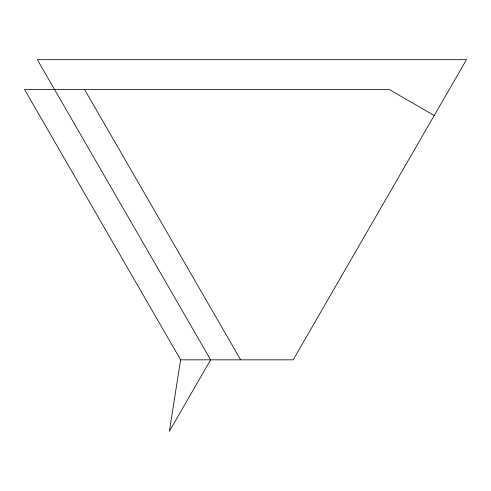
<?xml version="1.0" encoding="UTF-8"?>
<svg xmlns="http://www.w3.org/2000/svg" width="491" height="491" viewBox="0 0 491 491"><rect width="100%" height="100%" fill="white"/><g stroke="black" fill="none" stroke-linecap="round" stroke-linejoin="round"><path stroke-width="0.74" d="M180.62 359.829L169.364 431.307L210.633 359.829L37.347 59.693L466.45 59.693L293.17 359.829L180.62 359.829L24.55 89.509L389.21 89.509L434.228 115.502M84.575 89.509L240.645 359.829"/></g></svg>
